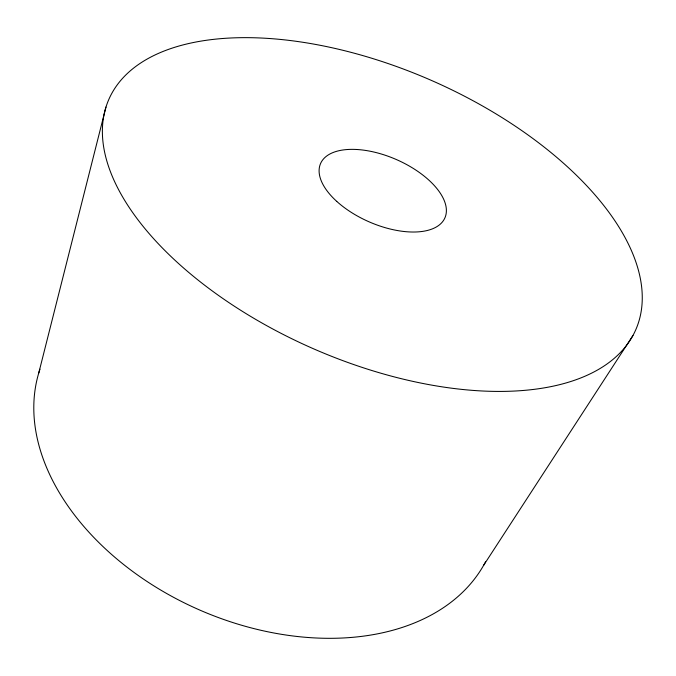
<?xml version="1.0" encoding="UTF-8"?>
<svg xmlns="http://www.w3.org/2000/svg" width="676" height="676" viewBox="0 0 676 676"><rect width="100%" height="100%" fill="white"/><g stroke="black" fill="none" stroke-linecap="round" stroke-linejoin="round"><path stroke-width="1.01" d="M38.735 373.067L105.963 107.07M483.61 565.356L632.956 335.482A287.545 146.565 23.6 0 0 302.848 42.275A287.545 146.565 23.6 0 0 181.143 265.854A287.545 146.565 23.6 0 0 632.956 335.482M485.562 561.79A243.09 166.828 23.6 0 1 200.823 610.521A243.09 166.828 23.6 0 1 39.968 369.18M336.741 201.38A67.845 34.003 23.6 0 0 443.836 219.92A67.845 34.003 23.6 0 0 367.634 150.765A67.845 34.003 23.6 0 0 336.741 201.38"/></g></svg>
